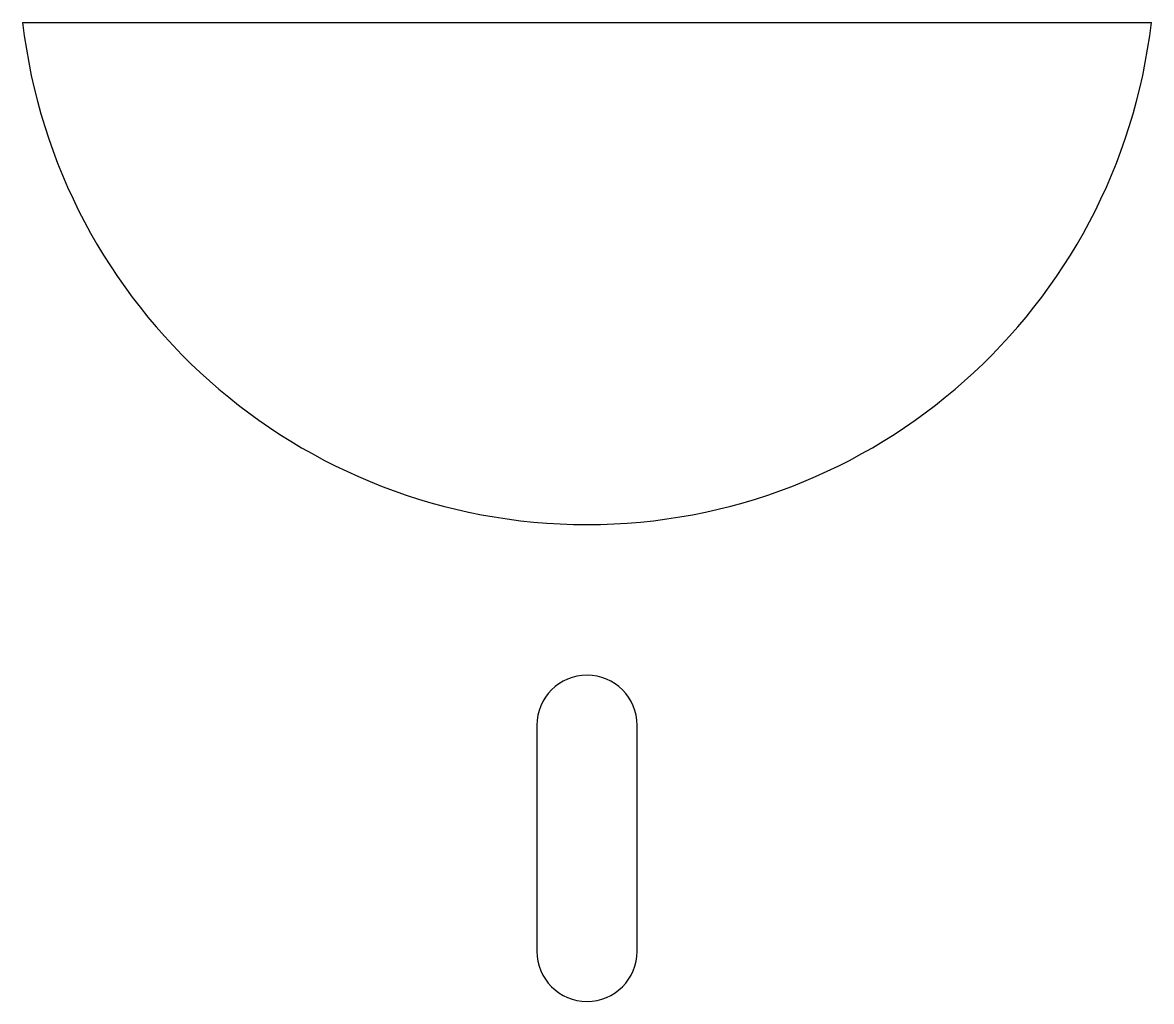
# Model space of a CAD drawing. Header units: millimetres. Extents: x -225 to 225, y -290 to 100.
import ezdxf

# ---------------------------------------------------------------- set-up
doc = ezdxf.new("R2010")
doc.units = ezdxf.units.MM

msp = doc.modelspace()

# ---------------------------------------------------------------- linework, layer by layer
at = {"color": 0, "linetype": 'ByBlock', "lineweight": -2}
msp.add_line((-225, 100), (225, 100), dxfattribs=at)
msp.add_lwpolyline([(-20, -180), (-20, -270, 1), (20, -270), (20, -180, 1), (-20, -180, 1)], format="xyb", dxfattribs=at)
msp.add_arc((0, 126.5625), 226.5625, 186.732921, 353.267079, dxfattribs=at)

doc.saveas('drawing.dxf')
